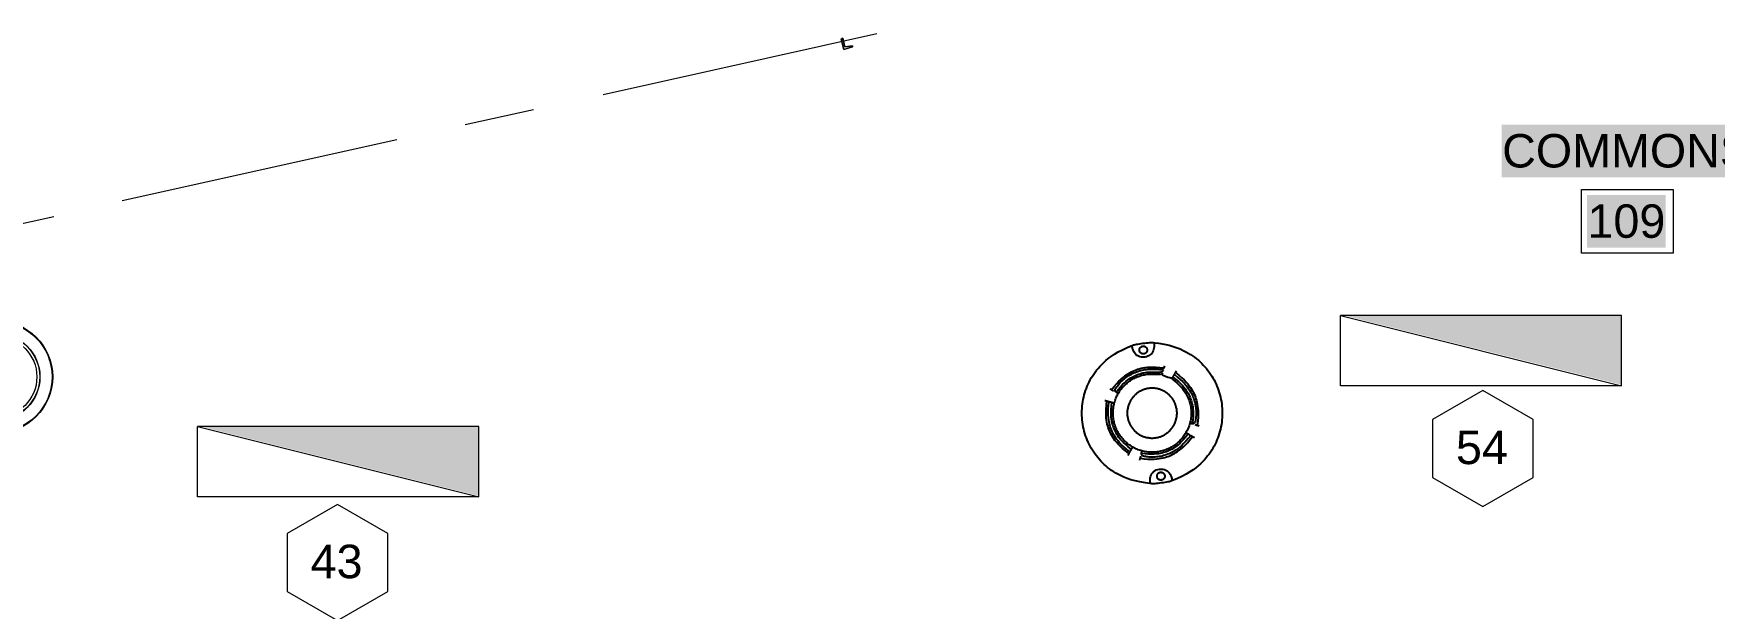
# Model space of a CAD drawing. Header units: inches. Extents: x 0.9 to 36.3, y 0.7 to 23.3.
# Drawn here: x 20.31 to 23.299, y 9.53 to 10.551 of the extents above; entities that cross this region are included whole.
import ezdxf

# ---------------------------------------------------------------- set-up
doc = ezdxf.new("R2010")
doc.units = ezdxf.units.IN
doc.layers.get('0').update_dxf_attribs({"color": 1})
for name, color, linetype, lineweight, true_color in [('Boarder for name', 7, 'Continuous', 5, 0x777777), ('Lights', 7, 'Continuous', 15, 0xff0a0a), ('Numbering Lights', 1, 'Continuous', 15, 0xff0000), ('PDF_Geometry', 7, 'Continuous', 9, 0x777777)]:
    doc.layers.add(name, color=color, linetype=linetype, lineweight=lineweight, true_color=true_color)
doc.layers.add('CCTV', color=38, linetype='Continuous', lineweight=0)
doc.layers.add('PDF_Solid Fills', color=7, linetype='Continuous', true_color=0xffffff)
doc.layers.add('PDF_Text', color=7, linetype='Continuous')
doc.layers.add('Smoke Detector', color=104, linetype='Continuous')
doc.styles.add('PDF Arial', font='arial.ttf')
doc.styles.get("Standard").update_dxf_attribs({"font": 'arial.ttf'})

# ---------------------------------------------------------------- blocks, each defined once
blk = doc.blocks.new('HD60-TOP')
at = {"lineweight": 0}
for p, q in [((-1.292, 2.238), (-1.286, 2.228)), ((2.584, 0), (2.572, 0)), ((-1.292, -2.238), (-1.286, -2.228))]:
    blk.add_line(p, q, dxfattribs=at)
at = {"lineweight": 0, "flags": 128}
for points in [[(-1.241, 2.267), (-1.235, 2.257, 0.011482), (-1.337, 2.198), (-1.343, 2.208, -0.005759)], [(0.67, 0), (0.67, -1.304, -0.281624), (0.455, -1.655, -0.240543), (-0.455, -1.655, -0.281624), (-0.67, -1.304), (-0.67, 0, -1.000121)], [(2.584, -0.059), (2.572, -0.059, 0.011482), (2.572, 0.059), (2.584, 0.059, -0.005759)], [(-1.343, -2.208), (-1.337, -2.198, 0.011482), (-1.235, -2.257), (-1.241, -2.267, -0.005759)]]:
    blk.add_lwpolyline(points, format="xyb", close=True, dxfattribs=at)
at = {"lineweight": 0}
for radius in [2.572, 2.541, 1.986, 1.974]:
    blk.add_circle((0, 0), radius, dxfattribs=at)
blk.add_circle((0, 0), 1.845)

msp = doc.modelspace()

# ---------------------------------------------------------------- hatches: boundary and pattern name
at = {"layer": 'Lights', "linetype": 'ByBlock', "transparency": 33554559}
for points in [[(22.6407, 10.0502), (23.1337, 9.927), (23.1337, 10.0502)], [(20.6084, 9.8528), (21.1014, 9.7295), (21.1014, 9.8528)]]:
    msp.add_hatch(color=256, dxfattribs=at).paths.add_polyline_path(points)

# ---------------------------------------------------------------- linework, layer by layer
at = {"layer": 'Boarder for name', "linetype": 'ByBlock'}
msp.add_lwpolyline([(23.0621, 10.2743), (23.2254, 10.2743), (23.2254, 10.161), (23.0621, 10.161)], close=True, dxfattribs=at)
at = {"layer": 'Lights', "linetype": 'ByBlock'}
for points in [[(23.1337, 9.9252), (22.6337, 9.9252), (22.6337, 10.0502), (23.1337, 9.9252), (23.1337, 10.0502), (22.6337, 10.0502)], [(21.1014, 9.7278), (20.6014, 9.7278), (20.6014, 9.8528), (21.1014, 9.7278), (21.1014, 9.8528), (20.6014, 9.8528)]]:
    msp.add_lwpolyline(points, dxfattribs=at)
for points in [[(23.1337, 9.9252), (23.1337, 10.0502), (22.6337, 10.0502)], [(21.1014, 9.7278), (21.1014, 9.8528), (20.6014, 9.8528)]]:
    msp.add_lwpolyline(points, close=True, dxfattribs=at)
at = {"layer": 'Numbering Lights', "linetype": 'ByBlock', "ltscale": 0.001}
for points in [[(22.8868, 9.9172), (22.7974, 9.8655), (22.7974, 9.7623), (22.8868, 9.7107), (22.9762, 9.7623), (22.9762, 9.8655)], [(20.8503, 9.7144), (20.7609, 9.6627), (20.7609, 9.5595), (20.8503, 9.5079), (20.9397, 9.5595), (20.9397, 9.6627)]]:
    msp.add_lwpolyline(points, close=True, dxfattribs=at)
at = {"layer": 'PDF_Geometry', "linetype": 'ByBlock'}
for points in [[(21.3225, 10.4429), (21.8091, 10.5512)], [(21.0775, 10.3896), (21.1991, 10.4162)], [(20.4675, 10.2546), (20.9558, 10.3629)], [(20.2242, 10.1996), (20.3458, 10.2263)]]:
    msp.add_lwpolyline(points, dxfattribs=at)
msp.add_lwpolyline([(21.7658, 10.5296), (21.7524, 10.5279), (21.7491, 10.5429), (21.7458, 10.5412), (21.7508, 10.5229), (21.7658, 10.5279), (21.7658, 10.5296), (21.7658, 10.5279), (21.7508, 10.5229), (21.7458, 10.5412), (21.7491, 10.5429), (21.7524, 10.5279)], close=True, dxfattribs=at)
at = {"layer": 'PDF_Solid Fills', "linetype": 'ByBlock', "transparency": 33554559}
for points in [[(22.9204, 10.296), (23.3654, 10.296), (22.9204, 10.3893), (23.3654, 10.3893)], [(23.0721, 10.171), (23.2121, 10.171), (23.0721, 10.2643), (23.2121, 10.2643)]]:
    msp.add_solid(points, dxfattribs=at)
at = {"layer": 'Smoke Detector', "linetype": 'ByBlock'}
for points in [[(22.2981, 9.7512), (22.2869, 9.7526), (22.277, 9.7543), (22.2685, 9.7562), (22.261, 9.7583), (22.2545, 9.7605), (22.2487, 9.7628), (22.2436, 9.7652), (22.2389, 9.7676), (22.2346, 9.77), (22.2305, 9.7725), (22.2267, 9.775), (22.2231, 9.7776), (22.2197, 9.7802), (22.2165, 9.7829), (22.2135, 9.7856), (22.2105, 9.7885), (22.2077, 9.7914), (22.205, 9.7944), (22.2023, 9.7976), (22.1998, 9.8008), (22.1973, 9.804), (22.195, 9.8074), (22.1928, 9.8108), (22.1907, 9.8143), (22.1887, 9.8179), (22.1869, 9.8215), (22.1851, 9.8252), (22.1835, 9.829), (22.182, 9.8328), (22.1806, 9.8366), (22.1794, 9.8405), (22.1782, 9.8444), (22.1772, 9.8484), (22.1764, 9.8524), (22.1756, 9.8564), (22.175, 9.8605), (22.1746, 9.8645), (22.1742, 9.8686), (22.174, 9.8727), (22.174, 9.8767), (22.174, 9.8808), (22.1742, 9.8849), (22.1746, 9.889), (22.175, 9.893), (22.1756, 9.8971), (22.1764, 9.9011), (22.1772, 9.9051), (22.1782, 9.9091), (22.1794, 9.913), (22.1806, 9.9169), (22.182, 9.9207), (22.1835, 9.9245), (22.1851, 9.9283), (22.1869, 9.932), (22.1887, 9.9356), (22.1907, 9.9392), (22.1928, 9.9427), (22.195, 9.9461), (22.1975, 9.9495), (22.2, 9.9529), (22.2028, 9.9563), (22.2059, 9.9598), (22.2092, 9.9632), (22.2127, 9.9667), (22.2166, 9.9702), (22.2209, 9.9739), (22.2259, 9.9776), (22.2317, 9.9814), (22.2385, 9.9854), (22.2464, 9.9894), (22.2556, 9.9937), (22.2663, 9.9981)], [(22.2988, 10.0024), (22.3103, 10.0009), (22.3203, 9.9992), (22.329, 9.9973), (22.3365, 9.9952), (22.3431, 9.993), (22.3489, 9.9907), (22.354, 9.9883), (22.3587, 9.9859), (22.363, 9.9835), (22.3671, 9.981), (22.3709, 9.9785), (22.3745, 9.9759), (22.3779, 9.9733), (22.3811, 9.9706), (22.3841, 9.9679), (22.3871, 9.965), (22.3899, 9.9621), (22.3926, 9.959), (22.3953, 9.9559), (22.3978, 9.9527), (22.4003, 9.9495), (22.4026, 9.9461), (22.4048, 9.9427), (22.4069, 9.9392), (22.4089, 9.9356), (22.4107, 9.932), (22.4125, 9.9283), (22.4141, 9.9245), (22.4156, 9.9207), (22.417, 9.9169), (22.4182, 9.913), (22.4194, 9.9091), (22.4204, 9.9051), (22.4212, 9.9011), (22.422, 9.8971), (22.4226, 9.893), (22.423, 9.889), (22.4234, 9.8849), (22.4236, 9.8808), (22.4236, 9.8767), (22.4236, 9.8727), (22.4234, 9.8686), (22.423, 9.8645), (22.4226, 9.8605), (22.422, 9.8564), (22.4212, 9.8524), (22.4204, 9.8484), (22.4194, 9.8444), (22.4182, 9.8405), (22.417, 9.8366), (22.4156, 9.8328), (22.4141, 9.829), (22.4125, 9.8252), (22.4107, 9.8215), (22.4089, 9.8179), (22.4069, 9.8143), (22.4048, 9.8108), (22.4026, 9.8074), (22.4001, 9.804), (22.3976, 9.8006), (22.3948, 9.7972), (22.3917, 9.7937), (22.3884, 9.7903), (22.3849, 9.7868), (22.381, 9.7833), (22.3767, 9.7796), (22.3717, 9.7759), (22.366, 9.7721), (22.3593, 9.7682), (22.3515, 9.7641), (22.3425, 9.76), (22.332, 9.7556)], [(22.2268, 9.9183), (22.2316, 9.9243), (22.2359, 9.9294), (22.2399, 9.9336), (22.2436, 9.9373), (22.2471, 9.9403), (22.2503, 9.9428), (22.2534, 9.9449), (22.2563, 9.9468), (22.2591, 9.9485), (22.2619, 9.95), (22.2646, 9.9513), (22.2674, 9.9526), (22.2702, 9.9536), (22.2731, 9.9546), (22.2761, 9.9555), (22.2793, 9.9564), (22.2827, 9.9571), (22.2864, 9.9577), (22.2905, 9.9582), (22.295, 9.9585), (22.3002, 9.9586), (22.3061, 9.9584), (22.3127, 9.9579), (22.3203, 9.957)], [(22.2379, 9.9119), (22.2367, 9.9126), (22.2357, 9.9133), (22.2348, 9.9139), (22.2341, 9.9146), (22.2335, 9.9154), (22.2332, 9.9163), (22.2332, 9.9173), (22.2334, 9.9185), (22.2339, 9.9198), (22.2347, 9.9213), (22.2357, 9.923), (22.237, 9.9248), (22.2384, 9.9266), (22.2399, 9.9284), (22.2416, 9.9303), (22.2434, 9.9321), (22.2453, 9.9339), (22.2471, 9.9356), (22.2491, 9.9373), (22.2511, 9.9389), (22.2532, 9.9404), (22.2553, 9.9419), (22.2574, 9.9433), (22.2596, 9.9446), (22.2619, 9.9458), (22.2642, 9.947), (22.2665, 9.9481), (22.2688, 9.9491), (22.2712, 9.9501), (22.2736, 9.9509), (22.2761, 9.9517), (22.2785, 9.9524), (22.281, 9.953), (22.2835, 9.9536), (22.286, 9.954), (22.2886, 9.9544), (22.2911, 9.9547), (22.2937, 9.9549), (22.2962, 9.955), (22.2988, 9.9551), (22.3014, 9.955), (22.3039, 9.955), (22.3063, 9.9548), (22.3087, 9.9547), (22.3108, 9.9546), (22.3128, 9.9545), (22.3146, 9.9545), (22.3161, 9.9547), (22.3174, 9.9549), (22.3184, 9.9553), (22.3191, 9.9558), (22.3197, 9.9565), (22.3202, 9.9573), (22.3206, 9.9582), (22.3209, 9.9593), (22.3213, 9.9606)], [(22.2347, 9.9138), (22.2389, 9.9191), (22.2428, 9.9236), (22.2463, 9.9275), (22.2496, 9.9307), (22.2527, 9.9334), (22.2556, 9.9356), (22.2583, 9.9375), (22.2609, 9.9392), (22.2634, 9.9407), (22.2659, 9.942), (22.2683, 9.9432), (22.2706, 9.9443), (22.2729, 9.9452), (22.2752, 9.9461), (22.2775, 9.9468), (22.2798, 9.9475), (22.2822, 9.9481), (22.2845, 9.9486), (22.287, 9.949), (22.2894, 9.9493), (22.292, 9.9496), (22.2947, 9.9497), (22.2975, 9.9498), (22.3004, 9.9498), (22.3034, 9.9497), (22.3065, 9.9495), (22.3095, 9.9495), (22.3123, 9.9496), (22.3148, 9.9499), (22.3169, 9.9506), (22.3184, 9.9517), (22.3193, 9.9533)], [(22.334, 9.9377), (22.339, 9.9336), (22.3433, 9.93), (22.347, 9.9266), (22.35, 9.9234), (22.3526, 9.9205), (22.3547, 9.9178), (22.3565, 9.9152), (22.3581, 9.9127), (22.3595, 9.9103), (22.3608, 9.908), (22.3619, 9.9057), (22.3629, 9.9035), (22.3638, 9.9013), (22.3646, 9.8991), (22.3653, 9.8969), (22.366, 9.8947), (22.3665, 9.8925), (22.367, 9.8903), (22.3674, 9.8881), (22.3677, 9.8858), (22.368, 9.8836), (22.3682, 9.8813), (22.3683, 9.879), (22.3683, 9.8767), (22.3683, 9.8745), (22.3682, 9.8722), (22.368, 9.8699), (22.3677, 9.8677), (22.3674, 9.8654), (22.367, 9.8632), (22.3665, 9.861), (22.366, 9.8588), (22.3653, 9.8566), (22.3646, 9.8544), (22.3639, 9.8523), (22.363, 9.8501), (22.3621, 9.848), (22.3612, 9.846), (22.3601, 9.844), (22.359, 9.842), (22.3579, 9.84), (22.3566, 9.8381), (22.3553, 9.8362), (22.354, 9.8344), (22.3526, 9.8326), (22.3511, 9.8309), (22.3496, 9.8292), (22.348, 9.8276), (22.3463, 9.826), (22.3446, 9.8245), (22.3429, 9.823), (22.3411, 9.8216), (22.3393, 9.8202), (22.3374, 9.8189), (22.3355, 9.8177), (22.3336, 9.8165), (22.3316, 9.8154), (22.3296, 9.8144), (22.3275, 9.8134), (22.3254, 9.8125), (22.3233, 9.8117), (22.3212, 9.8109), (22.319, 9.8102), (22.3168, 9.8096), (22.3146, 9.809), (22.3124, 9.8085), (22.3101, 9.8081), (22.3079, 9.8078), (22.3056, 9.8075), (22.3033, 9.8074), (22.3011, 9.8072), (22.2988, 9.8072), (22.2965, 9.8072), (22.2943, 9.8074), (22.292, 9.8075), (22.2897, 9.8078), (22.2875, 9.8081), (22.2852, 9.8085), (22.283, 9.809), (22.2808, 9.8096), (22.2786, 9.8102), (22.2764, 9.8109), (22.2743, 9.8117), (22.2722, 9.8125), (22.2701, 9.8134), (22.268, 9.8144), (22.266, 9.8154), (22.264, 9.8165), (22.2621, 9.8177), (22.2602, 9.8189), (22.2583, 9.8202), (22.2565, 9.8216), (22.2547, 9.823), (22.253, 9.8245), (22.2513, 9.826), (22.2496, 9.8276), (22.248, 9.8292), (22.2465, 9.8309), (22.245, 9.8326), (22.2436, 9.8344), (22.2423, 9.8362), (22.241, 9.8381), (22.2397, 9.84), (22.2386, 9.842), (22.2375, 9.844), (22.2364, 9.846), (22.2355, 9.848), (22.2346, 9.8501), (22.2337, 9.8523), (22.233, 9.8544), (22.2323, 9.8566), (22.2316, 9.8588), (22.2311, 9.861), (22.2306, 9.8632), (22.2302, 9.8654), (22.2299, 9.8677), (22.2296, 9.8699), (22.2294, 9.8722), (22.2293, 9.8745), (22.2293, 9.8767), (22.2293, 9.879), (22.2294, 9.8813), (22.2296, 9.8836), (22.2299, 9.8858), (22.2302, 9.8881), (22.2306, 9.8903), (22.2311, 9.8925), (22.2316, 9.8947), (22.2323, 9.8969), (22.233, 9.8991), (22.2337, 9.9012), (22.2346, 9.9034), (22.2355, 9.9054), (22.2364, 9.9075), (22.2375, 9.9095), (22.2386, 9.9115), (22.2397, 9.9135), (22.241, 9.9154), (22.2423, 9.9173), (22.2436, 9.9191), (22.245, 9.9209), (22.2465, 9.9226), (22.248, 9.9243), (22.2496, 9.9259), (22.2513, 9.9275), (22.253, 9.929), (22.2547, 9.9305), (22.2565, 9.9319), (22.2583, 9.9333), (22.2602, 9.9346), (22.2621, 9.9358), (22.264, 9.937), (22.266, 9.9381), (22.268, 9.9391), (22.2701, 9.9401), (22.2722, 9.941), (22.2743, 9.9418), (22.2764, 9.9426), (22.2786, 9.9433), (22.2808, 9.9439), (22.283, 9.9445), (22.2853, 9.9449), (22.2876, 9.9453), (22.2899, 9.9457), (22.2924, 9.9459), (22.2949, 9.9461), (22.2975, 9.9461), (22.3003, 9.9461), (22.3032, 9.946), (22.3061, 9.9458), (22.309, 9.9457), (22.3116, 9.9458), (22.314, 9.946), (22.3159, 9.9464), (22.3172, 9.9472), (22.318, 9.9483)], [(22.317, 9.9447), (22.3226, 9.9424), (22.327, 9.9409), (22.3302, 9.94), (22.3324, 9.9395), (22.3339, 9.9395), (22.3349, 9.9398), (22.3354, 9.9403), (22.3358, 9.9408), (22.3361, 9.9414), (22.3365, 9.942), (22.3368, 9.9426), (22.3371, 9.9431), (22.3375, 9.9437), (22.3378, 9.9443), (22.3381, 9.9449), (22.3385, 9.9455), (22.3388, 9.9461), (22.3392, 9.9467), (22.3396, 9.9474), (22.34, 9.9481), (22.3405, 9.9489), (22.341, 9.9498), (22.3416, 9.9508), (22.3422, 9.9519)], [(22.3358, 9.9409), (22.3412, 9.9367), (22.3457, 9.9328), (22.3495, 9.9292), (22.3527, 9.9259), (22.3554, 9.9228), (22.3577, 9.92), (22.3596, 9.9172), (22.3612, 9.9146), (22.3627, 9.9121), (22.3641, 9.9097), (22.3653, 9.9072), (22.3664, 9.9047), (22.3673, 9.9022), (22.3682, 9.8996), (22.369, 9.8969), (22.3697, 9.8941), (22.3704, 9.8911), (22.371, 9.8878), (22.3714, 9.8842), (22.3717, 9.8801), (22.3718, 9.8755), (22.3716, 9.8703), (22.3711, 9.8643), (22.3703, 9.8576)], [(22.3384, 9.9454), (22.3441, 9.9408), (22.349, 9.9367), (22.3531, 9.9329), (22.3565, 9.9293), (22.3594, 9.9261), (22.3618, 9.923), (22.3638, 9.9201), (22.3656, 9.9173), (22.3672, 9.9146), (22.3686, 9.912), (22.3699, 9.9094), (22.371, 9.9069), (22.3721, 9.9044), (22.373, 9.9019), (22.3738, 9.8995), (22.3745, 9.897), (22.3751, 9.8945), (22.3756, 9.892), (22.3761, 9.8895), (22.3765, 9.887), (22.3768, 9.8844), (22.377, 9.8819), (22.3771, 9.8793), (22.3771, 9.8767), (22.3771, 9.8742), (22.377, 9.8717), (22.3768, 9.8693), (22.3765, 9.867), (22.3761, 9.8648), (22.3757, 9.8629), (22.3751, 9.8613), (22.3745, 9.86), (22.3739, 9.859), (22.3731, 9.8583), (22.3723, 9.8579), (22.3714, 9.8577), (22.3703, 9.8578), (22.3692, 9.8579), (22.368, 9.8582), (22.3667, 9.8585)], [(22.3404, 9.9487), (22.3463, 9.944), (22.3514, 9.9396), (22.3557, 9.9356), (22.3593, 9.9319), (22.3623, 9.9285), (22.3648, 9.9252), (22.367, 9.9222), (22.3689, 9.9193), (22.3705, 9.9164), (22.372, 9.9137), (22.3734, 9.9109), (22.3746, 9.9081), (22.3757, 9.9053), (22.3767, 9.9024), (22.3776, 9.8994), (22.3784, 9.8962), (22.3791, 9.8928), (22.3798, 9.8892), (22.3803, 9.8851), (22.3806, 9.8805), (22.3807, 9.8754), (22.3805, 9.8695), (22.3799, 9.8628), (22.3791, 9.8552)], [(22.2149, 9.8992), (22.2162, 9.8989), (22.2173, 9.8986), (22.2184, 9.8983), (22.2193, 9.8981), (22.2201, 9.8978), (22.221, 9.8976), (22.2218, 9.8974), (22.2226, 9.8972), (22.2234, 9.8969), (22.2243, 9.8967), (22.2252, 9.8965), (22.2262, 9.8962), (22.2272, 9.8959), (22.2284, 9.8956), (22.2296, 9.8953), (22.2309, 9.895)], [(22.2572, 9.8048), (22.2513, 9.8095), (22.2462, 9.8139), (22.2419, 9.8179), (22.2383, 9.8216), (22.2353, 9.825), (22.2328, 9.8283), (22.2306, 9.8313), (22.2287, 9.8342), (22.2271, 9.8371), (22.2256, 9.8398), (22.2242, 9.8426), (22.223, 9.8453), (22.2219, 9.8482), (22.2209, 9.8511), (22.22, 9.8541), (22.2192, 9.8573), (22.2185, 9.8607), (22.2178, 9.8643), (22.2173, 9.8684), (22.217, 9.873), (22.2169, 9.8781), (22.2171, 9.884), (22.2177, 9.8907), (22.2185, 9.8983)], [(22.2592, 9.8081), (22.2535, 9.8127), (22.2486, 9.8168), (22.2446, 9.8206), (22.2411, 9.8242), (22.2382, 9.8274), (22.2358, 9.8305), (22.2338, 9.8334), (22.232, 9.8362), (22.2304, 9.8389), (22.229, 9.8416), (22.2277, 9.8442), (22.2265, 9.8468), (22.2255, 9.8495), (22.2245, 9.8523), (22.2237, 9.8552), (22.2229, 9.8582), (22.2222, 9.8614), (22.2216, 9.8649), (22.2211, 9.8688), (22.2208, 9.8731), (22.2208, 9.8781), (22.2209, 9.8837), (22.2214, 9.89), (22.2223, 9.8973)], [(22.2236, 9.9202), (22.2247, 9.9195), (22.2255, 9.9191), (22.2262, 9.9187), (22.2268, 9.9183), (22.2275, 9.9179), (22.2282, 9.9175), (22.2291, 9.917), (22.2302, 9.9164)], [(22.2618, 9.8126), (22.2564, 9.8168), (22.2519, 9.8207), (22.2481, 9.8243), (22.2449, 9.8276), (22.2422, 9.8307), (22.2399, 9.8335), (22.238, 9.8363), (22.2364, 9.8389), (22.2349, 9.8414), (22.2335, 9.8438), (22.2323, 9.8463), (22.2312, 9.8488), (22.2303, 9.8513), (22.2294, 9.8539), (22.2286, 9.8566), (22.2279, 9.8594), (22.2272, 9.8624), (22.2266, 9.8657), (22.2262, 9.8693), (22.2259, 9.8734), (22.2258, 9.878), (22.226, 9.8832), (22.2265, 9.8892), (22.2273, 9.8959)], [(22.2773, 9.7965), (22.2849, 9.7956), (22.2915, 9.7951), (22.2974, 9.7949), (22.3026, 9.795), (22.3071, 9.7953), (22.3112, 9.7958), (22.3149, 9.7964), (22.3183, 9.7971), (22.3215, 9.798), (22.3245, 9.7989), (22.3274, 9.7998), (22.3302, 9.8009), (22.333, 9.8022), (22.3357, 9.8035), (22.3385, 9.805), (22.3413, 9.8067), (22.3442, 9.8086), (22.3473, 9.8107), (22.3505, 9.8132), (22.354, 9.8162), (22.3577, 9.8198), (22.3617, 9.8241), (22.366, 9.8292), (22.3708, 9.8352)], [(22.3629, 9.8397), (22.3587, 9.8344), (22.3548, 9.8299), (22.3513, 9.826), (22.348, 9.8228), (22.3449, 9.8201), (22.342, 9.8179), (22.3393, 9.816), (22.3367, 9.8143), (22.3342, 9.8128), (22.3317, 9.8115), (22.3293, 9.8103), (22.3268, 9.8092), (22.3243, 9.8082), (22.3217, 9.8073), (22.319, 9.8065), (22.3162, 9.8058), (22.3131, 9.8051), (22.3099, 9.8046), (22.3062, 9.8041), (22.3022, 9.8039), (22.2976, 9.8038), (22.2923, 9.804), (22.2864, 9.8044), (22.2796, 9.8052)], [(22.3674, 9.8371), (22.3629, 9.8314), (22.3587, 9.8266), (22.3549, 9.8225), (22.3514, 9.8191), (22.3481, 9.8162), (22.345, 9.8138), (22.3421, 9.8117), (22.3393, 9.81), (22.3366, 9.8084), (22.334, 9.8069), (22.3315, 9.8057), (22.3289, 9.8045), (22.3265, 9.8035), (22.324, 9.8026), (22.3215, 9.8018), (22.3191, 9.8011), (22.3166, 9.8005), (22.3141, 9.7999), (22.3116, 9.7995), (22.309, 9.7991), (22.3065, 9.7988), (22.3039, 9.7986), (22.3014, 9.7985), (22.2988, 9.7984), (22.2962, 9.7985), (22.2937, 9.7986), (22.2913, 9.7988), (22.289, 9.7991), (22.2869, 9.7994), (22.285, 9.7999), (22.2834, 9.8004), (22.282, 9.801), (22.2811, 9.8017), (22.2804, 9.8024), (22.28, 9.8033), (22.2798, 9.8042), (22.2798, 9.8052), (22.28, 9.8063), (22.2803, 9.8075), (22.2806, 9.8088)], [(22.3597, 9.8416), (22.3609, 9.8409), (22.362, 9.8403), (22.363, 9.8397), (22.3639, 9.8392), (22.3648, 9.8387), (22.3656, 9.8382), (22.3664, 9.8377), (22.3671, 9.8373), (22.3679, 9.8369), (22.3686, 9.8365), (22.3693, 9.836), (22.3701, 9.8356), (22.3709, 9.8351), (22.3718, 9.8346), (22.3728, 9.834), (22.374, 9.8333)], [(22.3753, 9.8562), (22.3766, 9.8559), (22.3776, 9.8556), (22.3784, 9.8554), (22.3791, 9.8552), (22.3798, 9.8551), (22.3805, 9.8548), (22.3815, 9.8546), (22.3827, 9.8543)], [(22.2636, 9.8158), (22.263, 9.8147), (22.2623, 9.8136), (22.2618, 9.8126), (22.2612, 9.8116), (22.2607, 9.8108), (22.2602, 9.8099), (22.2598, 9.8092), (22.2593, 9.8084), (22.2589, 9.8077), (22.2585, 9.807), (22.2581, 9.8062), (22.2576, 9.8055), (22.2572, 9.8046), (22.2566, 9.8037), (22.256, 9.8027), (22.2554, 9.8016)], [(22.2783, 9.8002), (22.278, 9.799), (22.2777, 9.798), (22.2775, 9.7972), (22.2773, 9.7965), (22.2771, 9.7958), (22.2769, 9.795), (22.2766, 9.7941), (22.2763, 9.7929)]]:
    msp.add_lwpolyline(points, dxfattribs=at)
for points in [[(22.2962, 9.9807), (22.294, 9.9791), (22.2914, 9.9778), (22.2886, 9.9769), (22.2857, 9.9763), (22.2827, 9.9761), (22.2798, 9.9763), (22.277, 9.9769), (22.2744, 9.9779), (22.2721, 9.9793), (22.2701, 9.981), (22.2684, 9.983), (22.2669, 9.9851), (22.2658, 9.9873), (22.2649, 9.9894), (22.2642, 9.9914), (22.2638, 9.9932), (22.2636, 9.9946), (22.2636, 9.9957), (22.264, 9.9966), (22.2646, 9.9973), (22.2656, 9.9979), (22.2669, 9.9983), (22.2686, 9.9987), (22.2708, 9.9991), (22.2733, 9.9995), (22.2762, 9.9999), (22.2793, 10.0004), (22.2825, 10.0008), (22.2857, 10.0012), (22.2888, 10.0016), (22.2916, 10.0019), (22.2942, 10.0022), (22.2964, 10.0024), (22.2981, 10.0024), (22.2995, 10.0023), (22.3006, 10.0021), (22.3014, 10.0015), (22.302, 10.0008), (22.3023, 9.9997), (22.3025, 9.9983), (22.3025, 9.9965), (22.3024, 9.9944), (22.3021, 9.9921), (22.3015, 9.9897), (22.3007, 9.9873), (22.2996, 9.9849), (22.2981, 9.9827)], [(22.2866, 9.9948), (22.2868, 9.9947), (22.287, 9.9946), (22.2872, 9.9945), (22.2873, 9.9943), (22.2875, 9.9942), (22.2877, 9.9941), (22.2879, 9.9939), (22.288, 9.9937), (22.2882, 9.9936), (22.2883, 9.9934), (22.2885, 9.9932), (22.2886, 9.9931), (22.2887, 9.9929), (22.2889, 9.9927), (22.289, 9.9925), (22.2891, 9.9923), (22.2892, 9.9921), (22.2893, 9.9919), (22.2894, 9.9917), (22.2895, 9.9915), (22.2896, 9.9913), (22.2897, 9.9911), (22.2897, 9.9909), (22.2898, 9.9906), (22.2899, 9.9904), (22.2899, 9.9902), (22.2899, 9.99), (22.29, 9.9898), (22.29, 9.9895), (22.29, 9.9893), (22.29, 9.9891), (22.29, 9.9888), (22.29, 9.9886), (22.29, 9.9884), (22.29, 9.9882), (22.29, 9.9879), (22.2899, 9.9877), (22.2899, 9.9875), (22.2899, 9.9873), (22.2898, 9.9871), (22.2897, 9.9868), (22.2897, 9.9866), (22.2896, 9.9864), (22.2895, 9.9862), (22.2894, 9.986), (22.2893, 9.9858), (22.2892, 9.9856), (22.2891, 9.9854), (22.289, 9.9852), (22.2889, 9.985), (22.2887, 9.9848), (22.2886, 9.9846), (22.2885, 9.9845), (22.2883, 9.9843), (22.2882, 9.9841), (22.288, 9.984), (22.2879, 9.9838), (22.2877, 9.9836), (22.2875, 9.9835), (22.2873, 9.9834), (22.2872, 9.9832), (22.287, 9.9831), (22.2868, 9.983), (22.2866, 9.9829), (22.2864, 9.9827), (22.2862, 9.9826), (22.286, 9.9825), (22.2858, 9.9825), (22.2856, 9.9824), (22.2853, 9.9823), (22.2851, 9.9822), (22.2849, 9.9822), (22.2847, 9.9821), (22.2845, 9.9821), (22.2842, 9.982), (22.284, 9.982), (22.2838, 9.982), (22.2836, 9.9819), (22.2833, 9.9819), (22.2831, 9.9819), (22.2829, 9.9819), (22.2827, 9.9819), (22.2824, 9.982), (22.2822, 9.982), (22.282, 9.982), (22.2818, 9.9821), (22.2815, 9.9821), (22.2813, 9.9822), (22.2811, 9.9822), (22.2809, 9.9823), (22.2807, 9.9824), (22.2805, 9.9825), (22.2803, 9.9825), (22.2801, 9.9826), (22.2799, 9.9827), (22.2797, 9.9829), (22.2795, 9.983), (22.2793, 9.9831), (22.2791, 9.9832), (22.2789, 9.9834), (22.2787, 9.9835), (22.2786, 9.9836), (22.2784, 9.9838), (22.2782, 9.984), (22.2781, 9.9841), (22.2779, 9.9843), (22.2778, 9.9845), (22.2776, 9.9846), (22.2775, 9.9848), (22.2774, 9.985), (22.2772, 9.9852), (22.2771, 9.9854), (22.277, 9.9856), (22.2769, 9.9858), (22.2768, 9.986), (22.2767, 9.9862), (22.2766, 9.9864), (22.2766, 9.9866), (22.2765, 9.9868), (22.2764, 9.9871), (22.2764, 9.9873), (22.2763, 9.9875), (22.2763, 9.9877), (22.2763, 9.9879), (22.2762, 9.9882), (22.2762, 9.9884), (22.2762, 9.9886), (22.2762, 9.9888), (22.2762, 9.9891), (22.2762, 9.9893), (22.2762, 9.9895), (22.2763, 9.9898), (22.2763, 9.99), (22.2763, 9.9902), (22.2764, 9.9904), (22.2764, 9.9906), (22.2765, 9.9909), (22.2766, 9.9911), (22.2766, 9.9913), (22.2767, 9.9915), (22.2768, 9.9917), (22.2769, 9.9919), (22.277, 9.9921), (22.2771, 9.9923), (22.2772, 9.9925), (22.2774, 9.9927), (22.2775, 9.9929), (22.2776, 9.9931), (22.2778, 9.9932), (22.2779, 9.9934), (22.2781, 9.9936), (22.2782, 9.9937), (22.2784, 9.9939), (22.2786, 9.9941), (22.2787, 9.9942), (22.2789, 9.9943), (22.2791, 9.9945), (22.2793, 9.9946), (22.2795, 9.9947), (22.2797, 9.9948), (22.2799, 9.995), (22.2801, 9.9951), (22.2803, 9.9952), (22.2805, 9.9952), (22.2807, 9.9953), (22.2809, 9.9954), (22.2811, 9.9955), (22.2813, 9.9955), (22.2815, 9.9956), (22.2818, 9.9956), (22.282, 9.9957), (22.2822, 9.9957), (22.2824, 9.9957), (22.2827, 9.9958), (22.2829, 9.9958), (22.2831, 9.9958), (22.2833, 9.9958), (22.2836, 9.9958), (22.2838, 9.9957), (22.284, 9.9957), (22.2842, 9.9957), (22.2845, 9.9956), (22.2847, 9.9956), (22.2849, 9.9955), (22.2851, 9.9955), (22.2853, 9.9954), (22.2856, 9.9953), (22.2858, 9.9952), (22.286, 9.9952), (22.2862, 9.9951), (22.2864, 9.995)], [(22.256, 9.8882), (22.2557, 9.8868), (22.2554, 9.8854), (22.2551, 9.884), (22.2549, 9.8825), (22.2547, 9.8811), (22.2546, 9.8796), (22.2545, 9.8782), (22.2545, 9.8767), (22.2545, 9.8753), (22.2546, 9.8739), (22.2547, 9.8724), (22.2549, 9.871), (22.2551, 9.8695), (22.2554, 9.8681), (22.2557, 9.8667), (22.256, 9.8653), (22.2564, 9.8639), (22.2569, 9.8625), (22.2574, 9.8611), (22.2579, 9.8598), (22.2585, 9.8585), (22.2591, 9.8572), (22.2597, 9.8559), (22.2604, 9.8546), (22.2612, 9.8534), (22.262, 9.8521), (22.2628, 9.851), (22.2637, 9.8498), (22.2646, 9.8487), (22.2655, 9.8475), (22.2665, 9.8465), (22.2675, 9.8454), (22.2685, 9.8444), (22.2696, 9.8435), (22.2707, 9.8425), (22.2718, 9.8416), (22.273, 9.8408), (22.2742, 9.8399), (22.2754, 9.8391), (22.2767, 9.8384), (22.2779, 9.8377), (22.2792, 9.837), (22.2805, 9.8364), (22.2819, 9.8358), (22.2832, 9.8353), (22.2846, 9.8348), (22.2859, 9.8344), (22.2873, 9.834), (22.2887, 9.8336), (22.2902, 9.8333), (22.2916, 9.8331), (22.293, 9.8328), (22.2945, 9.8327), (22.2959, 9.8326), (22.2974, 9.8325), (22.2988, 9.8325), (22.3002, 9.8325), (22.3017, 9.8326), (22.3031, 9.8327), (22.3046, 9.8328), (22.306, 9.8331), (22.3074, 9.8333), (22.3089, 9.8336), (22.3103, 9.834), (22.3117, 9.8344), (22.313, 9.8348), (22.3144, 9.8353), (22.3157, 9.8358), (22.3171, 9.8364), (22.3184, 9.837), (22.3197, 9.8377), (22.3209, 9.8384), (22.3222, 9.8391), (22.3234, 9.8399), (22.3246, 9.8408), (22.3258, 9.8416), (22.3269, 9.8425), (22.328, 9.8435), (22.3291, 9.8444), (22.3301, 9.8454), (22.3311, 9.8465), (22.3321, 9.8475), (22.333, 9.8487), (22.3339, 9.8498), (22.3348, 9.851), (22.3356, 9.8521), (22.3364, 9.8534), (22.3372, 9.8546), (22.3379, 9.8559), (22.3385, 9.8572), (22.3391, 9.8585), (22.3397, 9.8598), (22.3402, 9.8611), (22.3407, 9.8625), (22.3412, 9.8639), (22.3416, 9.8653), (22.3419, 9.8667), (22.3422, 9.8681), (22.3425, 9.8695), (22.3427, 9.871), (22.3429, 9.8724), (22.343, 9.8739), (22.3431, 9.8753), (22.3431, 9.8767), (22.3431, 9.8782), (22.343, 9.8796), (22.3429, 9.8811), (22.3427, 9.8825), (22.3425, 9.884), (22.3422, 9.8854), (22.3419, 9.8868), (22.3416, 9.8882), (22.3412, 9.8896), (22.3407, 9.891), (22.3402, 9.8923), (22.3397, 9.8937), (22.3391, 9.895), (22.3385, 9.8963), (22.3379, 9.8976), (22.3372, 9.8989), (22.3364, 9.9001), (22.3356, 9.9014), (22.3348, 9.9025), (22.3339, 9.9037), (22.333, 9.9048), (22.3321, 9.9059), (22.3311, 9.907), (22.3301, 9.9081), (22.3291, 9.9091), (22.328, 9.91), (22.3269, 9.911), (22.3258, 9.9119), (22.3246, 9.9127), (22.3234, 9.9136), (22.3222, 9.9144), (22.3209, 9.9151), (22.3197, 9.9158), (22.3184, 9.9165), (22.3171, 9.9171), (22.3157, 9.9177), (22.3144, 9.9182), (22.313, 9.9187), (22.3117, 9.9191), (22.3103, 9.9195), (22.3089, 9.9199), (22.3074, 9.9202), (22.306, 9.9204), (22.3046, 9.9207), (22.3031, 9.9208), (22.3017, 9.9209), (22.3002, 9.921), (22.2988, 9.921), (22.2974, 9.921), (22.2959, 9.9209), (22.2945, 9.9208), (22.293, 9.9207), (22.2916, 9.9204), (22.2902, 9.9202), (22.2887, 9.9199), (22.2873, 9.9195), (22.2859, 9.9191), (22.2846, 9.9187), (22.2832, 9.9182), (22.2819, 9.9177), (22.2805, 9.9171), (22.2792, 9.9165), (22.2779, 9.9158), (22.2767, 9.9151), (22.2754, 9.9144), (22.2742, 9.9136), (22.273, 9.9127), (22.2718, 9.9119), (22.2707, 9.911), (22.2696, 9.91), (22.2685, 9.9091), (22.2675, 9.9081), (22.2665, 9.907), (22.2655, 9.9059), (22.2646, 9.9048), (22.2637, 9.9037), (22.2628, 9.9025), (22.262, 9.9014), (22.2612, 9.9001), (22.2604, 9.8989), (22.2597, 9.8976), (22.2591, 9.8963), (22.2585, 9.895), (22.2579, 9.8937), (22.2574, 9.8923), (22.2569, 9.891), (22.2564, 9.8896)], [(22.3014, 9.7727), (22.3036, 9.7744), (22.3062, 9.7757), (22.309, 9.7766), (22.3119, 9.7772), (22.3149, 9.7774), (22.3178, 9.7772), (22.3206, 9.7766), (22.3232, 9.7756), (22.3255, 9.7742), (22.3275, 9.7725), (22.3292, 9.7705), (22.3307, 9.7683), (22.3318, 9.7662), (22.3327, 9.7641), (22.3334, 9.7621), (22.3338, 9.7603), (22.334, 9.7589), (22.334, 9.7578), (22.3336, 9.7569), (22.333, 9.7562), (22.332, 9.7556), (22.3307, 9.7552), (22.329, 9.7548), (22.3268, 9.7544), (22.3243, 9.754), (22.3214, 9.7536), (22.3183, 9.7531), (22.3151, 9.7527), (22.3119, 9.7523), (22.3088, 9.7519), (22.306, 9.7516), (22.3034, 9.7513), (22.3012, 9.7511), (22.2995, 9.7511), (22.2981, 9.7512), (22.297, 9.7514), (22.2962, 9.7519), (22.2956, 9.7527), (22.2953, 9.7538), (22.2951, 9.7552), (22.2951, 9.757), (22.2952, 9.7591), (22.2955, 9.7614), (22.2961, 9.7638), (22.2969, 9.7662), (22.298, 9.7686), (22.2995, 9.7708)], [(22.3212, 9.7629), (22.3211, 9.7626), (22.321, 9.7624), (22.321, 9.7622), (22.3209, 9.762), (22.3208, 9.7618), (22.3207, 9.7616), (22.3206, 9.7614), (22.3205, 9.7612), (22.3204, 9.761), (22.3202, 9.7608), (22.3201, 9.7606), (22.32, 9.7604), (22.3198, 9.7603), (22.3197, 9.7601), (22.3195, 9.7599), (22.3194, 9.7598), (22.3192, 9.7596), (22.319, 9.7594), (22.3189, 9.7593), (22.3187, 9.7592), (22.3185, 9.759), (22.3183, 9.7589), (22.3181, 9.7588), (22.3179, 9.7587), (22.3177, 9.7585), (22.3175, 9.7584), (22.3173, 9.7583), (22.3171, 9.7583), (22.3169, 9.7582), (22.3167, 9.7581), (22.3165, 9.758), (22.3163, 9.758), (22.3161, 9.7579), (22.3158, 9.7579), (22.3156, 9.7578), (22.3154, 9.7578), (22.3152, 9.7578), (22.3149, 9.7577), (22.3147, 9.7577), (22.3145, 9.7577), (22.3143, 9.7577), (22.314, 9.7577), (22.3138, 9.7578), (22.3136, 9.7578), (22.3134, 9.7578), (22.3131, 9.7579), (22.3129, 9.7579), (22.3127, 9.758), (22.3125, 9.758), (22.3123, 9.7581), (22.312, 9.7582), (22.3118, 9.7583), (22.3116, 9.7583), (22.3114, 9.7584), (22.3112, 9.7585), (22.311, 9.7587), (22.3108, 9.7588), (22.3106, 9.7589), (22.3104, 9.759), (22.3103, 9.7592), (22.3101, 9.7593), (22.3099, 9.7594), (22.3097, 9.7596), (22.3096, 9.7598), (22.3094, 9.7599), (22.3093, 9.7601), (22.3091, 9.7603), (22.309, 9.7604), (22.3089, 9.7606), (22.3087, 9.7608), (22.3086, 9.761), (22.3085, 9.7612), (22.3084, 9.7614), (22.3083, 9.7616), (22.3082, 9.7618), (22.3081, 9.762), (22.308, 9.7622), (22.3079, 9.7624), (22.3079, 9.7626), (22.3078, 9.7629), (22.3077, 9.7631), (22.3077, 9.7633), (22.3077, 9.7635), (22.3076, 9.7637), (22.3076, 9.764), (22.3076, 9.7642), (22.3076, 9.7644), (22.3076, 9.7646), (22.3076, 9.7649), (22.3076, 9.7651), (22.3076, 9.7653), (22.3076, 9.7655), (22.3077, 9.7658), (22.3077, 9.766), (22.3077, 9.7662), (22.3078, 9.7664), (22.3079, 9.7667), (22.3079, 9.7669), (22.308, 9.7671), (22.3081, 9.7673), (22.3082, 9.7675), (22.3083, 9.7677), (22.3084, 9.7679), (22.3085, 9.7681), (22.3086, 9.7683), (22.3087, 9.7685), (22.3089, 9.7687), (22.309, 9.7689), (22.3091, 9.769), (22.3093, 9.7692), (22.3094, 9.7694), (22.3096, 9.7695), (22.3097, 9.7697), (22.3099, 9.7698), (22.3101, 9.77), (22.3103, 9.7701), (22.3104, 9.7703), (22.3106, 9.7704), (22.3108, 9.7705), (22.311, 9.7706), (22.3112, 9.7707), (22.3114, 9.7709), (22.3116, 9.7709), (22.3118, 9.771), (22.312, 9.7711), (22.3123, 9.7712), (22.3125, 9.7713), (22.3127, 9.7713), (22.3129, 9.7714), (22.3131, 9.7714), (22.3134, 9.7715), (22.3136, 9.7715), (22.3138, 9.7715), (22.314, 9.7716), (22.3143, 9.7716), (22.3145, 9.7716), (22.3147, 9.7716), (22.3149, 9.7716), (22.3152, 9.7715), (22.3154, 9.7715), (22.3156, 9.7715), (22.3158, 9.7714), (22.3161, 9.7714), (22.3163, 9.7713), (22.3165, 9.7713), (22.3167, 9.7712), (22.3169, 9.7711), (22.3171, 9.771), (22.3173, 9.7709), (22.3175, 9.7709), (22.3177, 9.7707), (22.3179, 9.7706), (22.3181, 9.7705), (22.3183, 9.7704), (22.3185, 9.7703), (22.3187, 9.7701), (22.3189, 9.77), (22.319, 9.7698), (22.3192, 9.7697), (22.3194, 9.7695), (22.3195, 9.7694), (22.3197, 9.7692), (22.3198, 9.769), (22.32, 9.7689), (22.3201, 9.7687), (22.3202, 9.7685), (22.3204, 9.7683), (22.3205, 9.7681), (22.3206, 9.7679), (22.3207, 9.7677), (22.3208, 9.7675), (22.3209, 9.7673), (22.321, 9.7671), (22.321, 9.7669), (22.3211, 9.7667), (22.3212, 9.7664), (22.3212, 9.7662), (22.3213, 9.766), (22.3213, 9.7658), (22.3213, 9.7655), (22.3214, 9.7653), (22.3214, 9.7651), (22.3214, 9.7649), (22.3214, 9.7646), (22.3214, 9.7644), (22.3214, 9.7642), (22.3214, 9.764), (22.3213, 9.7637), (22.3213, 9.7635), (22.3213, 9.7633), (22.3212, 9.7631)]]:
    msp.add_lwpolyline(points, close=True, dxfattribs=at)

# ---------------------------------------------------------------- block references
at = {"layer": 'CCTV', "linetype": 'ByBlock', "xscale": 0.03878571050914428, "yscale": 0.03878571050914428, "zscale": 0.03878571050914428}
msp.add_blockref('HD60-TOP', (20.2442, 9.9411), dxfattribs=at)

# ---------------------------------------------------------------- texts
at = {"layer": 'Numbering Lights', "linetype": 'ByBlock', "ltscale": 0.001}
for s, p in [('54', (22.839, 9.7861)), ('43', (20.8024, 9.5833))]:
    msp.add_text(s, height=0.05956, dxfattribs=at).set_placement(p)
at = {"layer": 'PDF_Text', "linetype": 'ByBlock', "char_height": 0.05939, "attachment_point": 4, "style": 'PDF Arial'}
for s, insert in [('COMMONS', (22.9213, 10.3426)), ('109', (23.073, 10.2176))]:
    msp.add_mtext(s, dxfattribs=dict(at, insert=insert))

doc.saveas('drawing.dxf')
